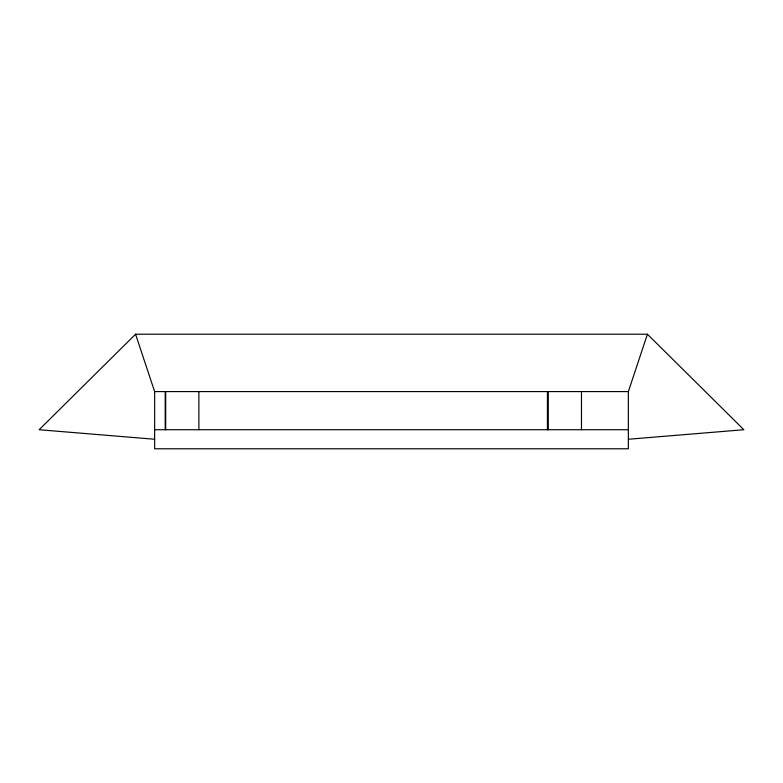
<?xml version="1.0" encoding="UTF-8"?>
<svg xmlns="http://www.w3.org/2000/svg" width="783" height="783" viewBox="0 0 783 783"><rect width="100%" height="100%" fill="white"/><g stroke="black" fill="none" stroke-linecap="round" stroke-linejoin="round"><path stroke-width="1.17" d="M135.576 334.214L154.643 391.588L154.643 448.786L628.357 448.786L628.357 391.588L647.424 334.214L135.576 334.214L39.15 429.72L154.643 439.253M628.357 439.253L743.85 429.72L647.424 334.214M154.643 391.588L628.357 391.588M154.643 429.72L628.357 429.72M581.475 391.588L581.475 429.72M548.296 391.588L548.296 429.72M547.415 391.588L547.415 429.72M198.882 391.588L198.882 429.72M165.693 391.588L165.693 429.72M165.203 391.588L165.203 429.72"/></g></svg>
